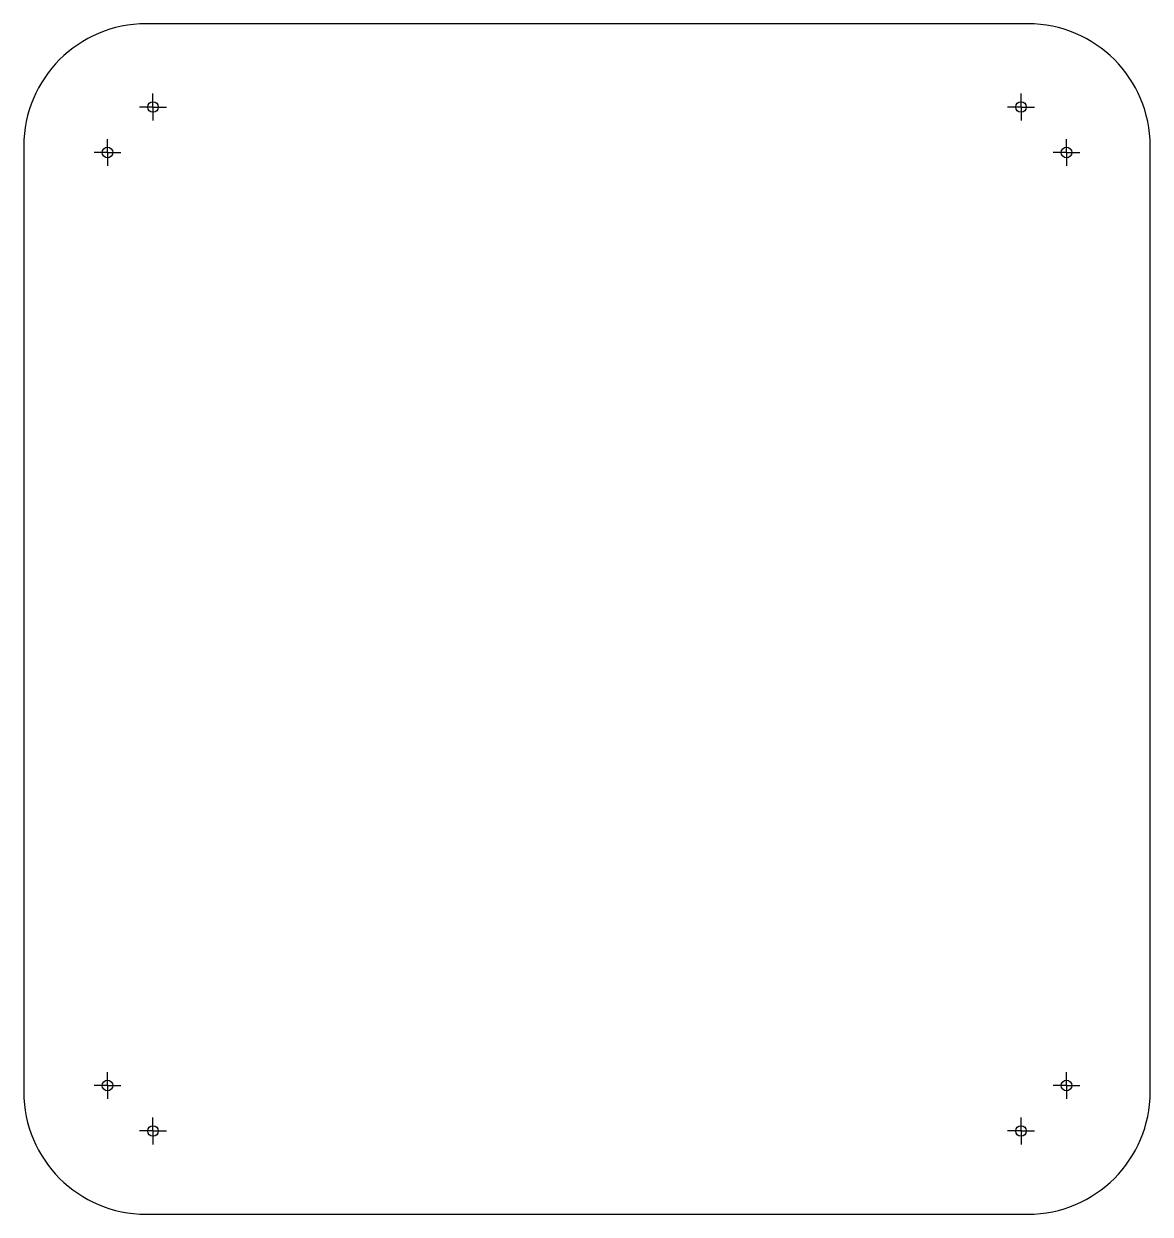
# Model space of a CAD drawing. Header units: millimetres. Extents: x 101 to 451, y 28 to 398.
import ezdxf

# ---------------------------------------------------------------- set-up
doc = ezdxf.new("R2010")
doc.units = ezdxf.units.MM
doc.layers.add('10', color=7, linetype='Continuous')

# ---------------------------------------------------------------- blocks, each defined once
blk = doc.blocks.new('SW_CENTERMARKSYMBOL_0')
at = {"layer": '10', "color": 0}
for p, q in [((0, 2.5), (0, 4.15)), ((-2.5, 0), (-4.15, 0)), ((0, 0), (-2.5, 0)), ((0, 0), (0, 2.5)), ((0, 0), (0, -2.5)), ((0, 0), (2.5, 0)), ((2.5, 0), (4.15, 0)), ((0, -2.5), (0, -4.15))]:
    blk.add_line(p, q, dxfattribs=at)
blk = doc.blocks.new('SW_CENTERMARKSYMBOL_1')
at = {"layer": '10', "color": 0}
for p, q in [((0, 2.5), (0, 4.15)), ((-2.5, 0), (-4.15, 0)), ((0, 0), (-2.5, 0)), ((0, 0), (0, 2.5)), ((0, 0), (0, -2.5)), ((0, 0), (2.5, 0)), ((2.5, 0), (4.15, 0)), ((0, -2.5), (0, -4.15))]:
    blk.add_line(p, q, dxfattribs=at)
blk = doc.blocks.new('SW_CENTERMARKSYMBOL_2')
at = {"layer": '10', "color": 0}
for p, q in [((0, 2.5), (0, 4.15)), ((-2.5, 0), (-4.15, 0)), ((0, 0), (-2.5, 0)), ((0, 0), (0, 2.5)), ((0, 0), (0, -2.5)), ((0, 0), (2.5, 0)), ((2.5, 0), (4.15, 0)), ((0, -2.5), (0, -4.15))]:
    blk.add_line(p, q, dxfattribs=at)
blk = doc.blocks.new('SW_CENTERMARKSYMBOL_3')
at = {"layer": '10', "color": 0}
for p, q in [((0, 2.5), (0, 4.15)), ((-2.5, 0), (-4.15, 0)), ((0, 0), (-2.5, 0)), ((0, 0), (0, 2.5)), ((0, 0), (0, -2.5)), ((0, 0), (2.5, 0)), ((2.5, 0), (4.15, 0)), ((0, -2.5), (0, -4.15))]:
    blk.add_line(p, q, dxfattribs=at)
blk = doc.blocks.new('SW_CENTERMARKSYMBOL_4')
at = {"layer": '10', "color": 0}
for p, q in [((0, 2.5), (0, 4.15)), ((-2.5, 0), (-4.15, 0)), ((0, 0), (-2.5, 0)), ((0, 0), (0, 2.5)), ((0, 0), (0, -2.5)), ((0, 0), (2.5, 0)), ((2.5, 0), (4.15, 0)), ((0, -2.5), (0, -4.15))]:
    blk.add_line(p, q, dxfattribs=at)
blk = doc.blocks.new('SW_CENTERMARKSYMBOL_5')
at = {"layer": '10', "color": 0}
for p, q in [((0, 2.5), (0, 4.15)), ((-2.5, 0), (-4.15, 0)), ((0, 0), (-2.5, 0)), ((0, 0), (0, 2.5)), ((0, 0), (0, -2.5)), ((0, 0), (2.5, 0)), ((2.5, 0), (4.15, 0)), ((0, -2.5), (0, -4.15))]:
    blk.add_line(p, q, dxfattribs=at)
blk = doc.blocks.new('SW_CENTERMARKSYMBOL_6')
at = {"layer": '10', "color": 0}
for p, q in [((0, 2.5), (0, 4.15)), ((-2.5, 0), (-4.15, 0)), ((0, 0), (-2.5, 0)), ((0, 0), (0, 2.5)), ((0, 0), (0, -2.5)), ((0, 0), (2.5, 0)), ((2.5, 0), (4.15, 0)), ((0, -2.5), (0, -4.15))]:
    blk.add_line(p, q, dxfattribs=at)
blk = doc.blocks.new('SW_CENTERMARKSYMBOL_7')
at = {"layer": '10', "color": 0}
for p, q in [((0, 2.5), (0, 4.15)), ((-2.5, 0), (-4.15, 0)), ((0, 0), (-2.5, 0)), ((0, 0), (0, 2.5)), ((0, 0), (0, -2.5)), ((0, 0), (2.5, 0)), ((2.5, 0), (4.15, 0)), ((0, -2.5), (0, -4.15))]:
    blk.add_line(p, q, dxfattribs=at)

msp = doc.modelspace()

# ---------------------------------------------------------------- linework, layer by layer
at = {"color": 7, "linetype": 'Continuous', "lineweight": 25}
for p, q in [((412.74, 398.32), (138.74, 398.32)), ((100.74, 360.32), (100.74, 66.32)), ((450.74, 66.32), (450.74, 360.32)), ((138.74, 28.32), (412.74, 28.32))]:
    msp.add_line(p, q, dxfattribs=at)
for centre in [(140.88, 372.46), (410.6, 372.46), (126.74, 358.32), (424.74, 358.32), (126.74, 68.32), (424.74, 68.32), (140.88, 54.18), (410.6, 54.18)]:
    msp.add_circle(centre, 1.65, dxfattribs=at)
for centre, start, end in [((138.74, 360.32), 90, 180), ((412.74, 360.32), 0, 90), ((138.74, 66.32), 180, 270), ((412.74, 66.32), 270, 0)]:
    msp.add_arc(centre, 38, start, end, dxfattribs=at)

# ---------------------------------------------------------------- block references
at = {"layer": '10'}
for name, p in [('SW_CENTERMARKSYMBOL_0', (140.88, 372.46)), ('SW_CENTERMARKSYMBOL_4', (410.6, 372.46)), ('SW_CENTERMARKSYMBOL_1', (126.74, 358.32)), ('SW_CENTERMARKSYMBOL_5', (424.74, 358.32)), ('SW_CENTERMARKSYMBOL_3', (126.74, 68.32)), ('SW_CENTERMARKSYMBOL_7', (424.74, 68.32)), ('SW_CENTERMARKSYMBOL_2', (140.88, 54.18)), ('SW_CENTERMARKSYMBOL_6', (410.6, 54.18))]:
    msp.add_blockref(name, p, dxfattribs=at)

doc.saveas('drawing.dxf')
